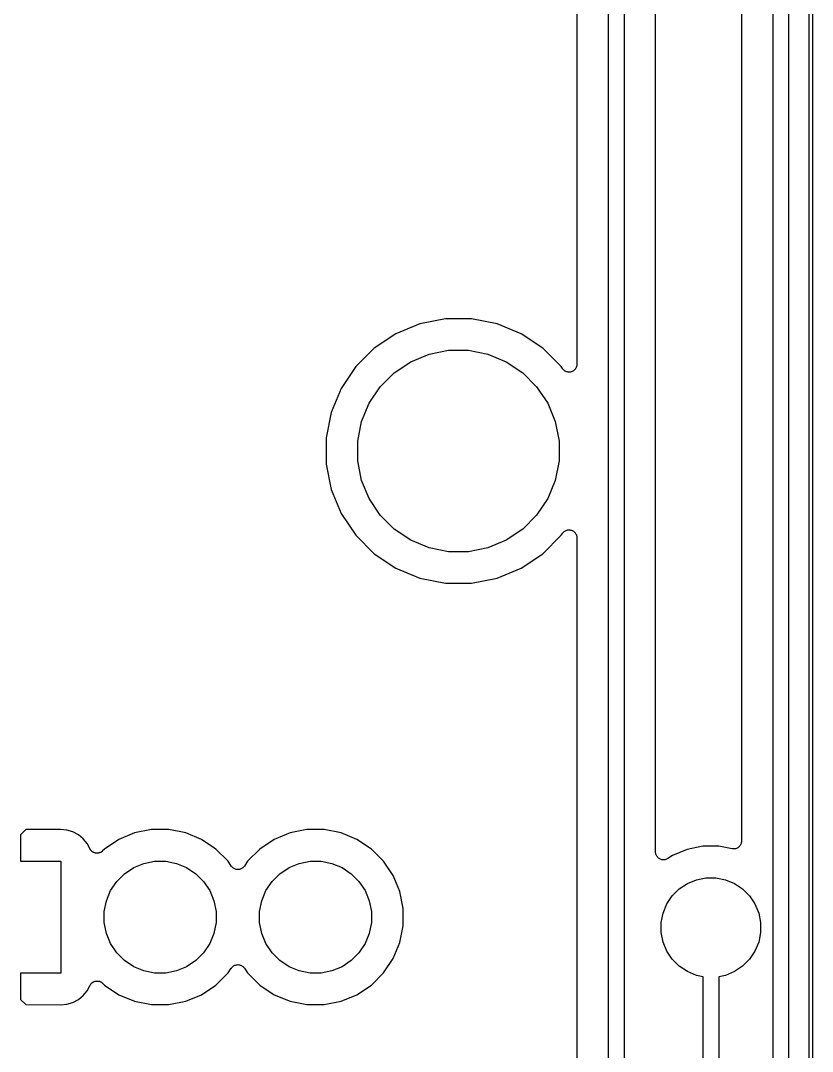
# Model space of a CAD drawing. Extents: x 19 to 115, y -142 to -17.
# Drawn here: x 102.68 to 115.42, y -119.34 to -102.75 of the extents above; entities that cross this region are included whole.
import ezdxf

# ---------------------------------------------------------------- set-up
doc = ezdxf.new("R2010")
doc.units = 0
doc.layers.add('BLACK', color=7, linetype='CONTINUOUS')

msp = doc.modelspace()

# ---------------------------------------------------------------- linework, layer by layer
at = {"layer": 'BLACK', "linetype": 'CONTINUOUS'}
for p, q in [((115.375, -142.215), (115.375, -16.705)), ((115.425, -16.6812), (115.425, -142.239)), ((114.792, -133.754), (114.792, -54.6438)), ((115.042, -54.5981), (115.042, -133.8)), ((114.284, -55.4097), (114.284, -115.957)), ((112.394, -82.5559), (112.394, -131.671)), ((112.902, -116.132), (112.902, -82.5871)), ((112.144, -131.625), (112.144, -82.653)), ((111.636, -96.6367), (111.636, -108.284)), ((109.109, -107.634), (108.722, -107.794)), ((109.52, -107.552), (109.109, -107.634)), ((109.94, -107.552), (109.52, -107.552)), ((110.351, -107.634), (109.94, -107.552)), ((110.738, -107.794), (110.351, -107.634)), ((108.722, -107.794), (108.373, -108.027)), ((111.087, -108.027), (110.738, -107.794)), ((108.373, -108.027), (108.077, -108.323)), ((108.963, -108.244), (109.257, -108.122)), ((109.257, -108.122), (109.57, -108.06)), ((109.57, -108.06), (109.89, -108.06)), ((109.89, -108.06), (110.203, -108.122)), ((110.203, -108.122), (110.497, -108.244)), ((111.383, -108.323), (111.087, -108.027)), ((108.697, -108.422), (108.963, -108.244)), ((110.497, -108.244), (110.763, -108.422)), ((111.635, -108.298), (111.634, -108.31)), ((111.636, -108.286), (111.635, -108.298)), ((111.636, -108.284), (111.636, -108.285)), ((111.636, -108.285), (111.636, -108.285)), ((111.636, -108.285), (111.636, -108.285)), ((111.636, -108.285), (111.636, -108.286)), ((108.077, -108.323), (107.844, -108.672)), ((108.472, -108.647), (108.697, -108.422)), ((110.763, -108.422), (110.988, -108.647)), ((111.404, -108.354), (111.383, -108.323)), ((111.411, -108.364), (111.404, -108.354)), ((111.419, -108.373), (111.411, -108.364)), ((111.419, -108.374), (111.419, -108.373)), ((111.419, -108.373), (111.419, -108.373)), ((111.429, -108.381), (111.419, -108.374)), ((111.438, -108.389), (111.429, -108.381)), ((111.449, -108.395), (111.438, -108.389)), ((111.438, -108.389), (111.438, -108.389)), ((111.438, -108.389), (111.438, -108.389)), ((111.46, -108.401), (111.449, -108.395)), ((111.472, -108.405), (111.46, -108.401)), ((111.46, -108.401), (111.46, -108.401)), ((111.46, -108.401), (111.46, -108.401)), ((111.484, -108.408), (111.472, -108.405)), ((111.496, -108.41), (111.484, -108.408)), ((111.484, -108.408), (111.484, -108.408)), ((111.484, -108.408), (111.484, -108.408)), ((111.508, -108.411), (111.496, -108.41)), ((111.509, -108.411), (111.508, -108.411)), ((111.508, -108.411), (111.508, -108.411)), ((111.521, -108.41), (111.509, -108.411)), ((111.533, -108.409), (111.521, -108.41)), ((111.545, -108.405), (111.533, -108.409)), ((111.533, -108.409), (111.533, -108.409)), ((111.533, -108.409), (111.533, -108.409)), ((111.557, -108.402), (111.545, -108.405)), ((111.568, -108.396), (111.557, -108.402)), ((111.557, -108.402), (111.557, -108.402)), ((111.557, -108.402), (111.557, -108.402)), ((111.579, -108.39), (111.568, -108.396)), ((111.589, -108.382), (111.579, -108.39)), ((111.579, -108.39), (111.579, -108.39)), ((111.579, -108.39), (111.579, -108.39)), ((111.598, -108.375), (111.589, -108.382)), ((111.606, -108.365), (111.598, -108.374)), ((111.598, -108.374), (111.598, -108.374)), ((111.598, -108.374), (111.598, -108.375)), ((111.614, -108.356), (111.606, -108.365)), ((111.62, -108.345), (111.614, -108.355)), ((111.614, -108.355), (111.614, -108.355)), ((111.614, -108.355), (111.614, -108.356)), ((111.626, -108.334), (111.62, -108.345)), ((111.63, -108.322), (111.626, -108.334)), ((111.626, -108.334), (111.626, -108.334)), ((111.626, -108.334), (111.626, -108.334)), ((111.633, -108.31), (111.63, -108.322)), ((111.634, -108.31), (111.633, -108.31)), ((111.633, -108.31), (111.633, -108.31)), ((107.844, -108.672), (107.684, -109.059)), ((108.294, -108.913), (108.472, -108.647)), ((110.988, -108.647), (111.166, -108.913)), ((108.172, -109.207), (108.294, -108.913)), ((111.166, -108.913), (111.288, -109.207)), ((107.684, -109.059), (107.602, -109.47)), ((108.11, -109.52), (108.172, -109.207)), ((111.288, -109.207), (111.35, -109.52)), ((107.602, -109.47), (107.602, -109.89)), ((108.11, -109.84), (108.11, -109.52)), ((111.35, -109.52), (111.35, -109.84)), ((107.602, -109.89), (107.684, -110.301)), ((108.172, -110.153), (108.11, -109.84)), ((111.35, -109.84), (111.288, -110.153)), ((108.294, -110.447), (108.172, -110.153)), ((111.288, -110.153), (111.166, -110.447)), ((107.684, -110.301), (107.844, -110.688)), ((108.472, -110.713), (108.294, -110.447)), ((111.166, -110.447), (110.988, -110.713)), ((107.844, -110.688), (108.077, -111.037)), ((108.697, -110.938), (108.472, -110.713)), ((110.988, -110.713), (110.763, -110.938)), ((108.963, -111.116), (108.697, -110.938)), ((110.763, -110.938), (110.497, -111.116)), ((111.462, -110.958), (111.474, -110.955)), ((111.474, -110.955), (111.485, -110.951)), ((111.485, -110.951), (111.486, -110.951)), ((111.486, -110.951), (111.498, -110.95)), ((111.486, -110.951), (111.486, -110.951)), ((111.498, -110.95), (111.51, -110.949)), ((111.51, -110.949), (111.51, -110.949)), ((111.51, -110.949), (111.51, -110.949)), ((111.51, -110.949), (111.523, -110.95)), ((111.523, -110.95), (111.535, -110.952)), ((111.535, -110.952), (111.535, -110.952)), ((111.535, -110.952), (111.535, -110.952)), ((111.535, -110.952), (111.547, -110.955)), ((111.547, -110.955), (111.558, -110.959)), ((108.077, -111.037), (108.373, -111.333)), ((109.257, -111.238), (108.963, -111.116)), ((110.497, -111.116), (110.203, -111.238)), ((111.087, -111.333), (111.383, -111.037)), ((111.383, -111.037), (111.404, -111.006)), ((111.404, -111.006), (111.404, -111.004)), ((111.404, -111.004), (111.404, -111.004)), ((111.404, -111.004), (111.404, -111.004)), ((111.404, -111.004), (111.405, -111.004)), ((111.405, -111.004), (111.413, -110.994)), ((111.413, -110.994), (111.42, -110.985)), ((111.42, -110.985), (111.42, -110.985)), ((111.42, -110.985), (111.421, -110.985)), ((111.421, -110.985), (111.43, -110.977)), ((111.43, -110.977), (111.44, -110.97)), ((111.44, -110.97), (111.451, -110.964)), ((111.44, -110.97), (111.44, -110.97)), ((111.44, -110.97), (111.44, -110.97)), ((111.451, -110.964), (111.462, -110.958)), ((111.462, -110.958), (111.462, -110.958)), ((111.462, -110.958), (111.462, -110.958)), ((111.558, -110.959), (111.559, -110.959)), ((111.559, -110.959), (111.559, -110.959)), ((111.559, -110.959), (111.57, -110.965)), ((111.57, -110.965), (111.58, -110.971)), ((111.58, -110.971), (111.58, -110.971)), ((111.58, -110.971), (111.581, -110.971)), ((111.581, -110.971), (111.59, -110.979)), ((111.59, -110.979), (111.599, -110.987)), ((111.599, -110.987), (111.599, -110.987)), ((111.599, -110.987), (111.6, -110.987)), ((111.6, -110.987), (111.607, -110.996)), ((111.607, -110.996), (111.615, -111.006)), ((111.615, -111.006), (111.615, -111.006)), ((111.615, -111.006), (111.615, -111.006)), ((111.615, -111.006), (111.621, -111.017)), ((111.621, -111.017), (111.627, -111.028)), ((111.627, -111.028), (111.627, -111.028)), ((111.627, -111.028), (111.627, -111.028)), ((111.627, -111.028), (111.63, -111.04)), ((111.63, -111.04), (111.634, -111.051)), ((111.634, -111.051), (111.634, -111.052)), ((111.634, -111.052), (111.634, -111.052)), ((111.634, -111.052), (111.635, -111.064)), ((111.635, -111.064), (111.636, -111.076)), ((111.636, -111.076), (111.636, -122.942)), ((109.57, -111.3), (109.257, -111.238)), ((110.203, -111.238), (109.89, -111.3)), ((108.373, -111.333), (108.722, -111.566)), ((109.89, -111.3), (109.57, -111.3)), ((110.738, -111.566), (111.087, -111.333)), ((108.722, -111.566), (109.109, -111.726)), ((110.351, -111.726), (110.738, -111.566)), ((109.109, -111.726), (109.52, -111.808)), ((109.94, -111.808), (110.351, -111.726)), ((109.52, -111.808), (109.94, -111.808)), ((102.769, -115.772), (102.684, -115.856)), ((102.684, -115.856), (102.684, -116.28)), ((103.324, -115.769), (102.769, -115.772)), ((103.43, -115.779), (103.324, -115.769)), ((103.525, -115.808), (103.43, -115.779)), ((103.614, -115.856), (103.525, -115.808)), ((103.691, -115.919), (103.614, -115.856)), ((103.754, -115.996), (103.691, -115.919)), ((104.263, -115.932), (104.032, -116.086)), ((104.519, -115.826), (104.263, -115.932)), ((104.791, -115.772), (104.519, -115.826)), ((105.069, -115.772), (104.791, -115.772)), ((105.341, -115.826), (105.069, -115.772)), ((105.597, -115.932), (105.341, -115.826)), ((105.828, -116.086), (105.597, -115.932)), ((106.763, -115.932), (106.532, -116.086)), ((107.019, -115.826), (106.763, -115.932)), ((107.291, -115.772), (107.019, -115.826)), ((107.569, -115.772), (107.291, -115.772)), ((107.841, -115.826), (107.569, -115.772)), ((108.097, -115.932), (107.841, -115.826)), ((108.328, -116.086), (108.097, -115.932)), ((103.802, -116.085), (103.754, -115.996)), ((103.805, -116.09), (103.802, -116.085)), ((103.808, -116.095), (103.805, -116.09)), ((103.812, -116.1), (103.808, -116.095)), ((104.032, -116.086), (104.004, -116.115)), ((106.024, -116.282), (105.828, -116.086)), ((106.532, -116.086), (106.336, -116.282)), ((108.524, -116.282), (108.328, -116.086)), ((113.41, -116.09), (113.172, -116.189)), ((113.663, -116.04), (113.41, -116.09)), ((113.921, -116.04), (113.663, -116.04)), ((114.132, -116.082), (113.921, -116.04)), ((114.144, -116.083), (114.132, -116.082)), ((114.156, -116.084), (114.144, -116.083)), ((114.157, -116.084), (114.156, -116.084)), ((114.169, -116.083), (114.157, -116.084)), ((114.157, -116.084), (114.157, -116.084)), ((114.181, -116.082), (114.169, -116.083)), ((114.182, -116.082), (114.181, -116.082)), ((114.181, -116.082), (114.181, -116.082)), ((114.193, -116.079), (114.182, -116.082)), ((114.205, -116.075), (114.193, -116.079)), ((114.216, -116.069), (114.205, -116.075)), ((114.205, -116.075), (114.205, -116.075)), ((114.205, -116.075), (114.205, -116.075)), ((114.227, -116.064), (114.216, -116.069)), ((114.236, -116.056), (114.227, -116.063)), ((114.227, -116.063), (114.227, -116.064)), ((114.227, -116.064), (114.227, -116.064)), ((114.246, -116.048), (114.236, -116.056)), ((114.254, -116.038), (114.246, -116.048)), ((114.246, -116.048), (114.246, -116.048)), ((114.246, -116.048), (114.246, -116.048)), ((114.262, -116.029), (114.254, -116.038)), ((114.268, -116.018), (114.262, -116.029)), ((114.262, -116.029), (114.262, -116.029)), ((114.262, -116.029), (114.262, -116.029)), ((114.274, -116.008), (114.268, -116.018)), ((114.278, -115.995), (114.274, -116.007)), ((114.274, -116.007), (114.274, -116.007)), ((114.274, -116.007), (114.274, -116.008)), ((114.281, -115.984), (114.278, -115.995)), ((114.283, -115.971), (114.281, -115.983)), ((114.281, -115.983), (114.281, -115.984)), ((114.281, -115.984), (114.281, -115.984)), ((114.284, -115.959), (114.283, -115.971)), ((114.284, -115.957), (114.284, -115.958)), ((114.284, -115.958), (114.284, -115.958)), ((114.284, -115.958), (114.284, -115.959)), ((114.284, -115.959), (114.284, -115.959)), ((103.816, -116.106), (103.812, -116.1)), ((103.82, -116.11), (103.816, -116.106)), ((103.823, -116.114), (103.82, -116.11)), ((103.829, -116.119), (103.823, -116.114)), ((103.833, -116.123), (103.829, -116.119)), ((103.838, -116.127), (103.833, -116.123)), ((103.842, -116.13), (103.838, -116.127)), ((103.848, -116.133), (103.842, -116.13)), ((103.854, -116.137), (103.848, -116.133)), ((103.859, -116.139), (103.854, -116.137)), ((103.864, -116.142), (103.859, -116.139)), ((103.871, -116.144), (103.864, -116.142)), ((103.877, -116.147), (103.871, -116.144)), ((103.882, -116.148), (103.877, -116.147)), ((103.888, -116.15), (103.882, -116.148)), ((103.894, -116.15), (103.888, -116.15)), ((103.901, -116.152), (103.894, -116.15)), ((103.907, -116.152), (103.901, -116.152)), ((103.913, -116.152), (103.907, -116.152)), ((103.919, -116.152), (103.913, -116.152)), ((103.926, -116.152), (103.919, -116.152)), ((103.931, -116.151), (103.926, -116.152)), ((103.937, -116.15), (103.931, -116.151)), ((103.944, -116.148), (103.937, -116.15)), ((103.95, -116.147), (103.944, -116.148)), ((103.955, -116.145), (103.95, -116.147)), ((103.961, -116.143), (103.955, -116.145)), ((103.967, -116.14), (103.961, -116.143)), ((103.973, -116.138), (103.967, -116.14)), ((103.978, -116.135), (103.973, -116.138)), ((103.983, -116.132), (103.978, -116.135)), ((103.988, -116.128), (103.983, -116.132)), ((103.994, -116.124), (103.988, -116.128)), ((103.998, -116.12), (103.994, -116.124)), ((104.002, -116.116), (103.998, -116.12)), ((104.004, -116.115), (104.002, -116.116)), ((112.903, -116.144), (112.902, -116.132)), ((112.905, -116.156), (112.903, -116.144)), ((112.908, -116.168), (112.905, -116.156)), ((112.905, -116.156), (112.905, -116.156)), ((112.905, -116.156), (112.905, -116.156)), ((112.912, -116.18), (112.908, -116.168)), ((112.917, -116.191), (112.912, -116.18)), ((112.912, -116.18), (112.912, -116.18)), ((112.912, -116.18), (112.912, -116.18)), ((112.923, -116.202), (112.917, -116.191)), ((112.931, -116.212), (112.923, -116.202)), ((112.923, -116.202), (112.923, -116.202)), ((112.923, -116.202), (112.923, -116.202)), ((112.939, -116.221), (112.931, -116.212)), ((112.949, -116.229), (112.939, -116.221)), ((112.939, -116.221), (112.939, -116.221)), ((112.939, -116.221), (112.939, -116.221)), ((112.958, -116.237), (112.949, -116.229)), ((112.969, -116.243), (112.958, -116.237)), ((112.958, -116.237), (112.958, -116.237)), ((112.958, -116.237), (112.958, -116.237)), ((112.979, -116.249), (112.969, -116.243)), ((112.98, -116.249), (112.979, -116.249)), ((112.992, -116.252), (112.98, -116.249)), ((112.98, -116.249), (112.98, -116.249)), ((113.003, -116.256), (112.992, -116.252)), ((113.004, -116.256), (113.003, -116.256)), ((113.003, -116.256), (113.003, -116.256)), ((113.016, -116.257), (113.004, -116.256)), ((113.028, -116.259), (113.016, -116.257)), ((113.04, -116.258), (113.028, -116.259)), ((113.028, -116.259), (113.028, -116.259)), ((113.028, -116.259), (113.028, -116.259)), ((113.052, -116.257), (113.04, -116.258)), ((113.053, -116.257), (113.052, -116.257)), ((113.065, -116.253), (113.053, -116.257)), ((113.053, -116.257), (113.053, -116.257)), ((113.076, -116.25), (113.065, -116.253)), ((113.077, -116.25), (113.076, -116.25)), ((113.087, -116.244), (113.077, -116.25)), ((113.077, -116.25), (113.077, -116.25)), ((113.098, -116.238), (113.087, -116.244)), ((113.099, -116.238), (113.098, -116.238)), ((113.1, -116.237), (113.099, -116.238)), ((113.099, -116.238), (113.099, -116.238)), ((113.099, -116.238), (113.099, -116.238)), ((113.172, -116.189), (113.1, -116.237)), ((102.684, -116.28), (103.33, -116.28)), ((103.33, -116.28), (103.33, -118.08)), ((104.356, -116.481), (104.504, -116.382)), ((104.504, -116.382), (104.667, -116.315)), ((104.667, -116.315), (104.841, -116.28)), ((104.841, -116.28), (105.019, -116.28)), ((105.019, -116.28), (105.193, -116.315)), ((105.193, -116.315), (105.356, -116.382)), ((105.356, -116.382), (105.504, -116.481)), ((106.074, -116.358), (106.024, -116.282)), ((106.082, -116.368), (106.074, -116.358)), ((106.09, -116.377), (106.082, -116.368)), ((106.09, -116.378), (106.09, -116.377)), ((106.09, -116.377), (106.09, -116.377)), ((106.099, -116.385), (106.09, -116.378)), ((106.109, -116.393), (106.099, -116.385)), ((106.12, -116.399), (106.109, -116.393)), ((106.109, -116.393), (106.109, -116.393)), ((106.109, -116.393), (106.109, -116.393)), ((106.13, -116.405), (106.12, -116.399)), ((106.131, -116.405), (106.13, -116.405)), ((106.143, -116.409), (106.131, -116.405)), ((106.131, -116.405), (106.131, -116.405)), ((106.154, -116.412), (106.143, -116.409)), ((106.155, -116.412), (106.154, -116.412)), ((106.154, -116.412), (106.154, -116.412)), ((106.167, -116.414), (106.155, -116.412)), ((106.179, -116.415), (106.167, -116.414)), ((106.191, -116.414), (106.179, -116.415)), ((106.179, -116.415), (106.179, -116.415)), ((106.179, -116.415), (106.179, -116.415)), ((106.203, -116.413), (106.191, -116.414)), ((106.204, -116.413), (106.203, -116.413)), ((106.216, -116.409), (106.204, -116.413)), ((106.204, -116.413), (106.204, -116.413)), ((106.227, -116.406), (106.216, -116.409)), ((106.228, -116.406), (106.227, -116.406)), ((106.238, -116.4), (106.228, -116.405)), ((106.228, -116.405), (106.228, -116.406)), ((106.249, -116.394), (106.238, -116.4)), ((106.25, -116.394), (106.249, -116.394)), ((106.259, -116.386), (106.25, -116.394)), ((106.25, -116.394), (106.25, -116.394)), ((106.269, -116.379), (106.259, -116.386)), ((106.277, -116.369), (106.269, -116.378)), ((106.269, -116.378), (106.269, -116.379)), ((106.269, -116.379), (106.269, -116.379)), ((106.285, -116.36), (106.277, -116.369)), ((106.286, -116.358), (106.285, -116.359)), ((106.285, -116.359), (106.285, -116.359)), ((106.285, -116.359), (106.285, -116.359)), ((106.285, -116.359), (106.285, -116.36)), ((106.336, -116.282), (106.286, -116.358)), ((106.856, -116.481), (107.004, -116.382)), ((107.004, -116.382), (107.167, -116.315)), ((107.167, -116.315), (107.341, -116.28)), ((107.341, -116.28), (107.519, -116.28)), ((107.519, -116.28), (107.693, -116.315)), ((107.693, -116.315), (107.856, -116.382)), ((107.856, -116.382), (108.004, -116.481)), ((108.678, -116.513), (108.524, -116.282)), ((104.231, -116.606), (104.356, -116.481)), ((105.504, -116.481), (105.629, -116.606)), ((106.731, -116.606), (106.856, -116.481)), ((108.004, -116.481), (108.129, -116.606)), ((108.784, -116.769), (108.678, -116.513)), ((113.413, -116.639), (113.559, -116.579)), ((113.559, -116.579), (113.713, -116.548)), ((113.713, -116.548), (113.871, -116.548)), ((113.871, -116.548), (114.025, -116.579)), ((114.025, -116.579), (114.171, -116.639)), ((104.065, -116.917), (104.132, -116.754)), ((104.132, -116.754), (104.231, -116.606)), ((105.629, -116.606), (105.728, -116.754)), ((105.728, -116.754), (105.795, -116.917)), ((106.565, -116.917), (106.632, -116.754)), ((106.632, -116.754), (106.731, -116.606)), ((108.129, -116.606), (108.228, -116.754)), ((108.228, -116.754), (108.295, -116.917)), ((113.171, -116.838), (113.282, -116.727)), ((113.282, -116.727), (113.413, -116.639)), ((114.171, -116.639), (114.302, -116.727)), ((114.302, -116.727), (114.413, -116.838)), ((104.03, -117.091), (104.065, -116.917)), ((105.795, -116.917), (105.83, -117.091)), ((106.53, -117.091), (106.565, -116.917)), ((108.295, -116.917), (108.33, -117.091)), ((108.838, -117.041), (108.784, -116.769)), ((113.083, -116.969), (113.171, -116.838)), ((114.413, -116.838), (114.501, -116.969)), ((104.03, -117.269), (104.03, -117.091)), ((105.83, -117.091), (105.83, -117.269)), ((106.53, -117.269), (106.53, -117.091)), ((108.33, -117.091), (108.33, -117.269)), ((108.838, -117.319), (108.838, -117.041)), ((113.023, -117.115), (113.083, -116.969)), ((114.501, -116.969), (114.561, -117.115)), ((112.992, -117.269), (113.023, -117.115)), ((114.561, -117.115), (114.592, -117.269)), ((104.065, -117.443), (104.03, -117.269)), ((105.83, -117.269), (105.795, -117.443)), ((106.565, -117.443), (106.53, -117.269)), ((108.33, -117.269), (108.295, -117.443)), ((108.784, -117.591), (108.838, -117.319)), ((112.992, -117.427), (112.992, -117.269)), ((114.592, -117.269), (114.592, -117.427)), ((104.132, -117.606), (104.065, -117.443)), ((105.795, -117.443), (105.728, -117.606)), ((106.632, -117.606), (106.565, -117.443)), ((108.295, -117.443), (108.228, -117.606)), ((108.678, -117.847), (108.784, -117.591)), ((113.023, -117.581), (112.992, -117.427)), ((113.083, -117.727), (113.023, -117.581)), ((114.561, -117.581), (114.501, -117.727)), ((114.592, -117.427), (114.561, -117.581)), ((104.231, -117.754), (104.132, -117.606)), ((104.356, -117.879), (104.231, -117.754)), ((105.629, -117.754), (105.504, -117.879)), ((105.728, -117.606), (105.629, -117.754)), ((106.731, -117.754), (106.632, -117.606)), ((106.856, -117.879), (106.731, -117.754)), ((108.129, -117.754), (108.004, -117.879)), ((108.228, -117.606), (108.129, -117.754)), ((113.171, -117.858), (113.083, -117.727)), ((114.501, -117.727), (114.413, -117.858)), ((104.504, -117.978), (104.356, -117.879)), ((105.504, -117.879), (105.356, -117.978)), ((107.004, -117.978), (106.856, -117.879)), ((108.004, -117.879), (107.856, -117.978)), ((108.524, -118.078), (108.678, -117.847)), ((113.282, -117.969), (113.171, -117.858)), ((114.413, -117.858), (114.302, -117.969)), ((103.33, -118.08), (102.684, -118.08)), ((102.684, -118.08), (102.684, -118.504)), ((104.667, -118.045), (104.504, -117.978)), ((104.841, -118.08), (104.667, -118.045)), ((105.019, -118.08), (104.841, -118.08)), ((105.193, -118.045), (105.019, -118.08)), ((105.356, -117.978), (105.193, -118.045)), ((105.828, -118.274), (106.024, -118.078)), ((106.024, -118.078), (106.074, -118.002)), ((106.074, -118.002), (106.075, -118.001)), ((106.075, -118), (106.083, -117.991)), ((106.075, -118.001), (106.075, -118)), ((106.075, -118.001), (106.075, -118.001)), ((106.075, -118.001), (106.075, -118.001)), ((106.083, -117.991), (106.091, -117.982)), ((106.091, -117.981), (106.101, -117.974)), ((106.091, -117.982), (106.091, -117.981)), ((106.091, -117.981), (106.091, -117.981)), ((106.101, -117.974), (106.11, -117.966)), ((106.11, -117.966), (106.11, -117.966)), ((106.11, -117.966), (106.111, -117.966)), ((106.111, -117.966), (106.121, -117.96)), ((106.121, -117.96), (106.132, -117.955)), ((106.132, -117.955), (106.132, -117.954)), ((106.132, -117.954), (106.133, -117.954)), ((106.133, -117.954), (106.144, -117.951)), ((106.144, -117.951), (106.156, -117.947)), ((106.156, -117.947), (106.156, -117.947)), ((106.156, -117.947), (106.157, -117.947)), ((106.157, -117.947), (106.168, -117.946)), ((106.168, -117.946), (106.181, -117.945)), ((106.181, -117.945), (106.181, -117.945)), ((106.181, -117.945), (106.181, -117.945)), ((106.181, -117.945), (106.193, -117.946)), ((106.193, -117.946), (106.205, -117.948)), ((106.205, -117.948), (106.206, -117.948)), ((106.206, -117.948), (106.206, -117.948)), ((106.206, -117.948), (106.217, -117.951)), ((106.217, -117.951), (106.229, -117.955)), ((106.229, -117.955), (106.229, -117.955)), ((106.229, -117.955), (106.23, -117.955)), ((106.23, -117.955), (106.24, -117.961)), ((106.24, -117.961), (106.251, -117.967)), ((106.251, -117.967), (106.251, -117.967)), ((106.251, -117.967), (106.251, -117.967)), ((106.251, -117.967), (106.261, -117.975)), ((106.261, -117.975), (106.27, -117.982)), ((106.27, -117.982), (106.27, -117.983)), ((106.27, -117.983), (106.27, -117.983)), ((106.27, -117.983), (106.278, -117.992)), ((106.278, -117.992), (106.286, -118.002)), ((106.286, -118.002), (106.336, -118.078)), ((106.336, -118.078), (106.532, -118.274)), ((107.167, -118.045), (107.004, -117.978)), ((107.341, -118.08), (107.167, -118.045)), ((107.519, -118.08), (107.341, -118.08)), ((107.693, -118.045), (107.519, -118.08)), ((107.856, -117.978), (107.693, -118.045)), ((108.328, -118.274), (108.524, -118.078)), ((113.413, -118.057), (113.282, -117.969)), ((113.559, -118.117), (113.413, -118.057)), ((114.171, -118.057), (114.025, -118.117)), ((114.302, -117.969), (114.171, -118.057)), ((103.813, -118.258), (103.817, -118.253)), ((103.817, -118.253), (103.821, -118.249)), ((103.821, -118.249), (103.825, -118.244)), ((103.825, -118.244), (103.83, -118.24)), ((103.83, -118.24), (103.835, -118.236)), ((103.835, -118.236), (103.839, -118.232)), ((103.839, -118.232), (103.844, -118.229)), ((103.844, -118.229), (103.85, -118.226)), ((103.85, -118.226), (103.855, -118.222)), ((103.855, -118.222), (103.861, -118.22)), ((103.861, -118.22), (103.866, -118.217)), ((103.866, -118.217), (103.872, -118.215)), ((103.872, -118.215), (103.878, -118.213)), ((103.878, -118.213), (103.884, -118.212)), ((103.884, -118.212), (103.89, -118.21)), ((103.89, -118.21), (103.896, -118.209)), ((103.896, -118.209), (103.903, -118.208)), ((103.903, -118.208), (103.908, -118.208)), ((103.908, -118.208), (103.914, -118.208)), ((103.914, -118.208), (103.921, -118.208)), ((103.921, -118.208), (103.927, -118.208)), ((103.927, -118.208), (103.933, -118.21)), ((103.933, -118.21), (103.939, -118.21)), ((103.939, -118.21), (103.945, -118.212)), ((103.945, -118.212), (103.952, -118.213)), ((103.952, -118.213), (103.957, -118.216)), ((103.957, -118.216), (103.963, -118.217)), ((103.963, -118.217), (103.968, -118.221)), ((103.968, -118.221), (103.975, -118.223)), ((103.975, -118.223), (103.979, -118.226)), ((103.979, -118.226), (103.985, -118.229)), ((103.985, -118.229), (103.99, -118.233)), ((103.99, -118.233), (103.995, -118.237)), ((103.995, -118.237), (103.999, -118.241)), ((103.999, -118.241), (104.004, -118.245)), ((104.004, -118.245), (104.032, -118.274)), ((113.667, -118.139), (113.559, -118.117)), ((113.667, -123.138), (113.667, -118.139)), ((114.025, -118.117), (113.917, -118.139)), ((113.917, -118.139), (113.917, -123.184)), ((103.691, -118.441), (103.754, -118.364)), ((103.754, -118.364), (103.802, -118.275)), ((103.802, -118.275), (103.803, -118.273)), ((103.803, -118.273), (103.806, -118.268)), ((103.806, -118.268), (103.809, -118.263)), ((103.809, -118.263), (103.813, -118.258)), ((104.032, -118.274), (104.263, -118.428)), ((105.597, -118.428), (105.828, -118.274)), ((106.532, -118.274), (106.763, -118.428)), ((108.097, -118.428), (108.328, -118.274)), ((102.684, -118.504), (102.769, -118.588)), ((103.324, -118.591), (103.43, -118.581)), ((103.43, -118.581), (103.525, -118.552)), ((103.525, -118.552), (103.614, -118.504)), ((103.614, -118.504), (103.691, -118.441)), ((104.263, -118.428), (104.519, -118.534)), ((104.519, -118.534), (104.791, -118.588)), ((105.069, -118.588), (105.341, -118.534)), ((105.341, -118.534), (105.597, -118.428)), ((106.763, -118.428), (107.019, -118.534)), ((107.019, -118.534), (107.291, -118.588)), ((107.569, -118.588), (107.841, -118.534)), ((107.841, -118.534), (108.097, -118.428)), ((102.769, -118.588), (103.324, -118.591)), ((104.791, -118.588), (105.069, -118.588)), ((107.291, -118.588), (107.569, -118.588))]:
    msp.add_line(p, q, dxfattribs=at)

doc.saveas('drawing.dxf')
